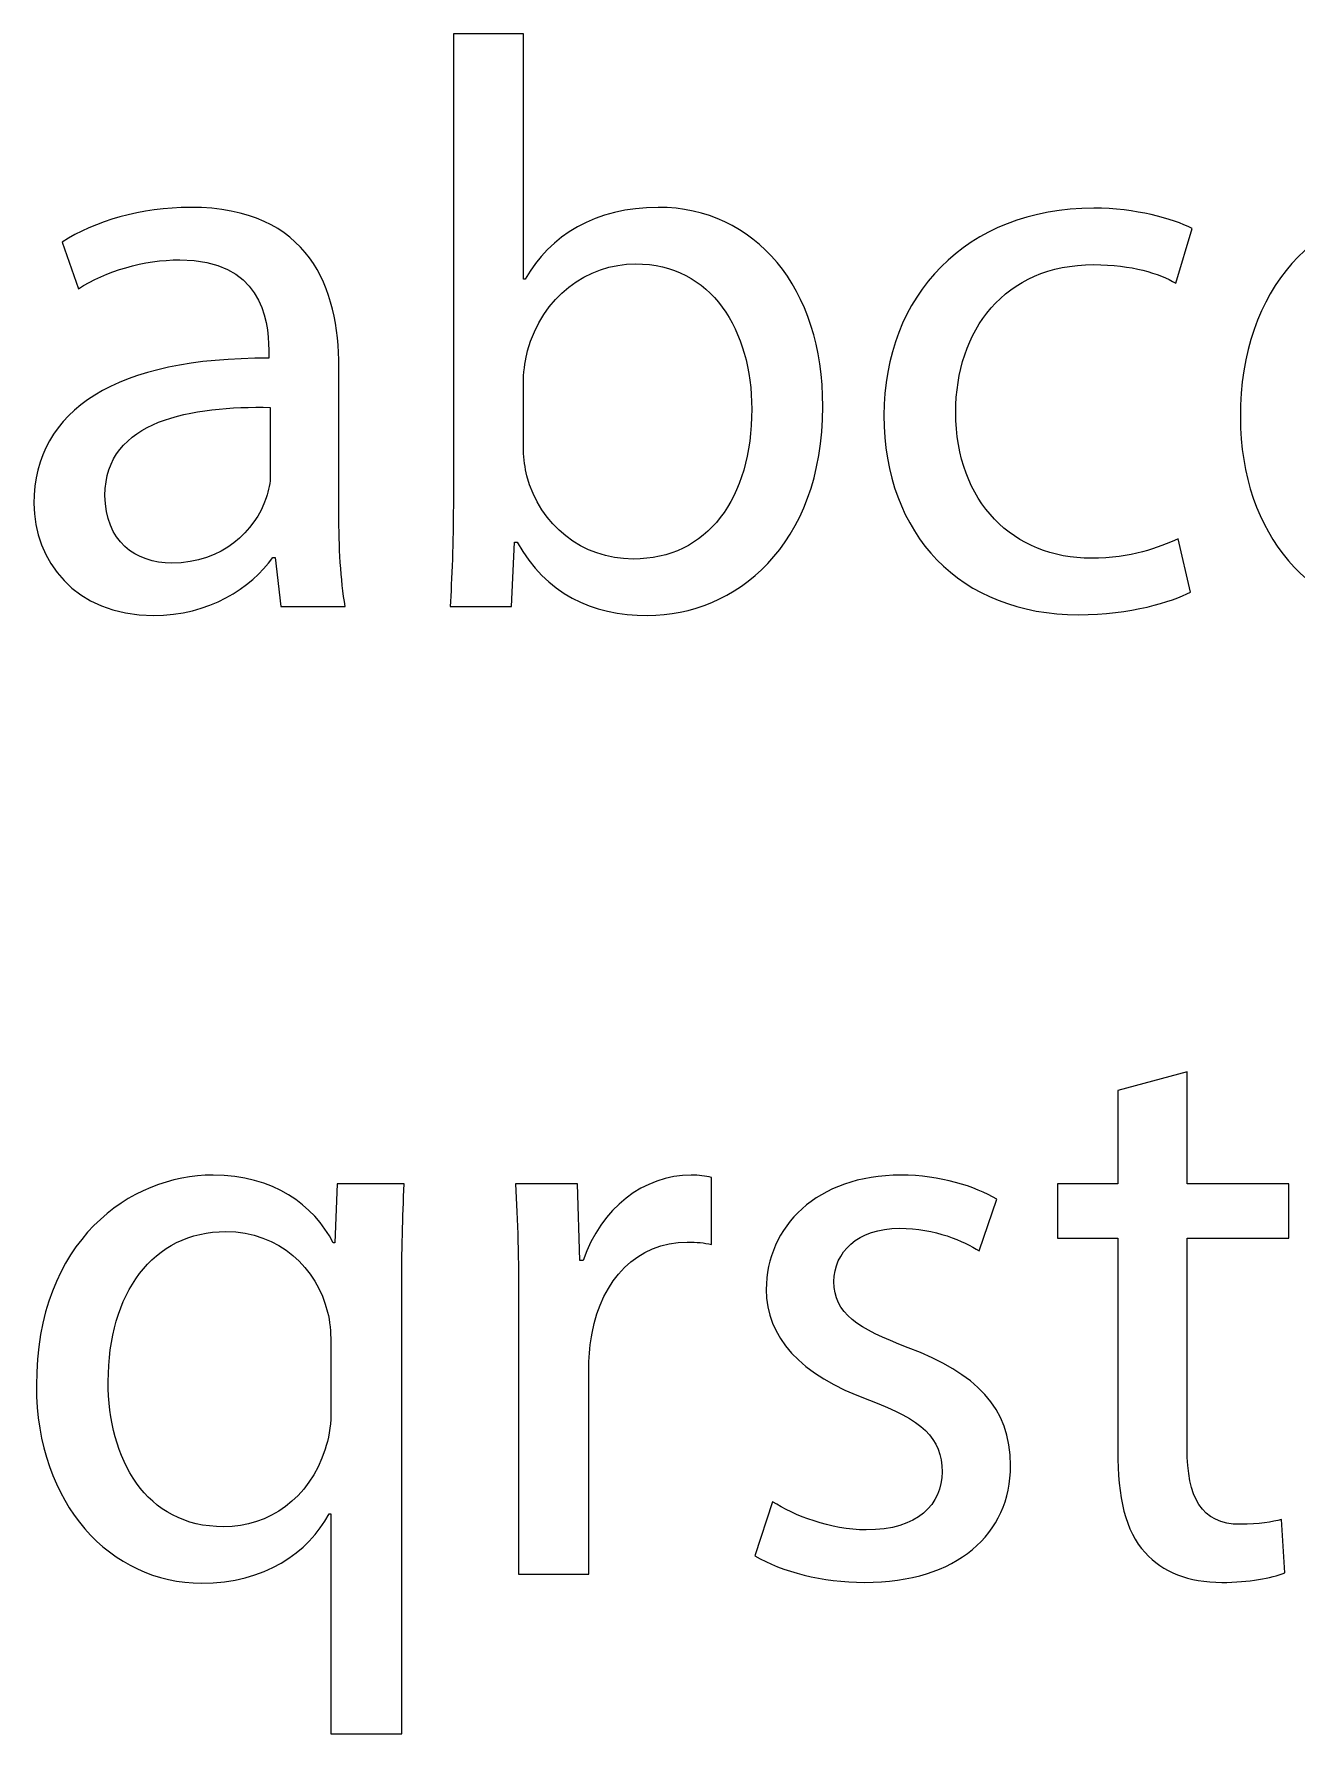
# Model space of a CAD drawing. Header units: millimetres. Extents: x 0 to 125, y 0 to 142.
# Drawn here: x 1.7 to 27.26, y 107.28 to 141.68 of the extents above; entities that cross this region are included whole.
import ezdxf

# ---------------------------------------------------------------- set-up
doc = ezdxf.new("R2010")
doc.units = ezdxf.units.MM
doc.header["$MEASUREMENT"] = 0
doc.layers.add('Layer 1', color=7, linetype='Continuous')

msp = doc.modelspace()

# ---------------------------------------------------------------- linework, layer by layer
at = {"layer": 'Layer 1', "lineweight": 0}
for points, knots in [([(10.121, 130.094), (10.154, 130.633), (10.186, 131.432), (10.186, 132.134), (10.186, 132.134), (10.186, 141.682), (10.186, 141.682), (10.186, 141.682), (11.606, 141.682), (11.606, 141.682), (11.606, 141.682), (11.606, 136.72), (11.606, 136.72), (11.606, 136.72), (11.639, 136.72), (11.639, 136.72), (12.145, 137.602), (13.059, 138.173), (14.332, 138.173), (16.29, 138.173), (17.677, 136.541), (17.661, 134.142), (17.661, 131.318), (15.882, 129.915), (14.119, 129.915), (12.977, 129.915), (12.063, 130.355), (11.475, 131.4), (11.475, 131.4), (11.427, 131.4), (11.427, 131.4), (11.427, 131.4), (11.361, 130.094), (11.361, 130.094), (11.361, 130.094), (10.121, 130.094), (10.121, 130.094)], [0, 0, 0, 0, 1, 1, 1, 2, 2, 2, 3, 3, 3, 4, 4, 4, 5, 5, 5, 6, 6, 6, 7, 7, 7, 8, 8, 8, 9, 9, 9, 10, 10, 10, 11, 11, 11, 12, 12, 12, 12]), ([(33.506, 141.682), (33.506, 141.682), (33.506, 132.134), (33.506, 132.134), (33.506, 131.432), (33.523, 130.633), (33.572, 130.094), (33.572, 130.094), (32.282, 130.094), (32.282, 130.094), (32.282, 130.094), (32.217, 131.465), (32.217, 131.465), (32.217, 131.465), (32.185, 131.465), (32.185, 131.465), (31.744, 130.584), (30.781, 129.915), (29.492, 129.915), (27.582, 129.915), (26.113, 131.53), (26.113, 133.93), (26.097, 136.557), (27.729, 138.173), (29.655, 138.173), (30.863, 138.173), (31.679, 137.602), (32.038, 136.965), (32.038, 136.965), (32.07, 136.965), (32.07, 136.965), (32.07, 136.965), (32.07, 141.682), (32.07, 141.682), (32.07, 141.682), (33.506, 141.682), (33.506, 141.682)], [0, 0, 0, 0, 1, 1, 1, 2, 2, 2, 3, 3, 3, 4, 4, 4, 5, 5, 5, 6, 6, 6, 7, 7, 7, 8, 8, 8, 9, 9, 9, 10, 10, 10, 11, 11, 11, 12, 12, 12, 12]), ([(6.694, 130.094), (6.694, 130.094), (6.58, 131.09), (6.58, 131.09), (6.58, 131.09), (6.531, 131.09), (6.531, 131.09), (6.091, 130.47), (5.242, 129.915), (4.116, 129.915), (2.516, 129.915), (1.7, 131.041), (1.7, 132.183), (1.7, 134.093), (3.398, 135.137), (6.45, 135.121), (6.45, 135.121), (6.45, 135.284), (6.45, 135.284), (6.45, 135.937), (6.27, 137.112), (4.654, 137.112), (3.92, 137.112), (3.153, 136.884), (2.598, 136.525), (2.598, 136.525), (2.272, 137.471), (2.272, 137.471), (2.924, 137.895), (3.871, 138.173), (4.866, 138.173), (7.282, 138.173), (7.87, 136.525), (7.87, 134.941), (7.87, 134.941), (7.87, 131.987), (7.87, 131.987), (7.87, 131.302), (7.902, 130.633), (8, 130.094), (8, 130.094), (6.694, 130.094), (6.694, 130.094)], [0, 0, 0, 0, 1, 1, 1, 2, 2, 2, 3, 3, 3, 4, 4, 4, 5, 5, 5, 6, 6, 6, 7, 7, 7, 8, 8, 8, 9, 9, 9, 10, 10, 10, 11, 11, 11, 12, 12, 12, 13, 13, 13, 14, 14, 14, 14]), ([(25.102, 130.388), (24.727, 130.192), (23.894, 129.931), (22.834, 129.931), (20.451, 129.931), (18.9, 131.547), (18.9, 133.962), (18.9, 136.394), (20.565, 138.157), (23.144, 138.157), (23.992, 138.157), (24.743, 137.944), (25.135, 137.749), (25.135, 137.749), (24.808, 136.639), (24.808, 136.639), (24.466, 136.835), (23.927, 137.014), (23.144, 137.014), (21.332, 137.014), (20.353, 135.676), (20.353, 134.027), (20.353, 132.199), (21.528, 131.073), (23.095, 131.073), (23.911, 131.073), (24.449, 131.286), (24.857, 131.465), (24.857, 131.465), (25.102, 130.388), (25.102, 130.388)], [0, 0, 0, 0, 1, 1, 1, 2, 2, 2, 3, 3, 3, 4, 4, 4, 5, 5, 5, 6, 6, 6, 7, 7, 7, 8, 8, 8, 9, 9, 9, 10, 10, 10, 10]), ([(11.606, 133.26), (11.606, 133.081), (11.639, 132.901), (11.671, 132.738), (11.949, 131.743), (12.781, 131.057), (13.826, 131.057), (15.327, 131.057), (16.225, 132.281), (16.225, 134.093), (16.225, 135.676), (15.409, 137.03), (13.875, 137.03), (12.895, 137.03), (11.981, 136.361), (11.688, 135.268), (11.655, 135.105), (11.606, 134.909), (11.606, 134.68), (11.606, 134.68), (11.606, 133.26), (11.606, 133.26)], [0, 0, 0, 0, 1, 1, 1, 2, 2, 2, 3, 3, 3, 4, 4, 4, 5, 5, 5, 6, 6, 6, 7, 7, 7, 7]), ([(6.482, 134.125), (4.915, 134.158), (3.137, 133.881), (3.137, 132.346), (3.137, 131.416), (3.757, 130.975), (4.491, 130.975), (5.519, 130.975), (6.172, 131.628), (6.401, 132.297), (6.45, 132.444), (6.482, 132.608), (6.482, 132.754), (6.482, 132.754), (6.482, 134.125), (6.482, 134.125)], [0, 0, 0, 0, 1, 1, 1, 2, 2, 2, 3, 3, 3, 4, 4, 4, 5, 5, 5, 5]), ([(25.036, 120.679), (25.036, 120.679), (25.036, 118.41), (25.036, 118.41), (25.036, 118.41), (27.093, 118.41), (27.093, 118.41), (27.093, 118.41), (27.093, 117.317), (27.093, 117.317), (27.093, 117.317), (25.036, 117.317), (25.036, 117.317), (25.036, 117.317), (25.036, 113.057), (25.036, 113.057), (25.036, 112.078), (25.314, 111.523), (26.114, 111.523), (26.489, 111.523), (26.766, 111.572), (26.946, 111.621), (26.946, 111.621), (27.011, 110.544), (27.011, 110.544), (26.734, 110.43), (26.293, 110.348), (25.738, 110.348), (25.069, 110.348), (24.53, 110.56), (24.188, 110.952), (23.78, 111.376), (23.633, 112.078), (23.633, 113.008), (23.633, 113.008), (23.633, 117.317), (23.633, 117.317), (23.633, 117.317), (22.409, 117.317), (22.409, 117.317), (22.409, 117.317), (22.409, 118.41), (22.409, 118.41), (22.409, 118.41), (23.633, 118.41), (23.633, 118.41), (23.633, 118.41), (23.633, 120.304), (23.633, 120.304), (23.633, 120.304), (25.036, 120.679), (25.036, 120.679)], [0, 0, 0, 0, 1, 1, 1, 2, 2, 2, 3, 3, 3, 4, 4, 4, 5, 5, 5, 6, 6, 6, 7, 7, 7, 8, 8, 8, 9, 9, 9, 10, 10, 10, 11, 11, 11, 12, 12, 12, 13, 13, 13, 14, 14, 14, 15, 15, 15, 16, 16, 16, 17, 17, 17, 17]), ([(7.706, 111.735), (7.706, 111.735), (7.674, 111.735), (7.674, 111.735), (7.249, 110.952), (6.368, 110.332), (5.095, 110.332), (3.251, 110.332), (1.749, 111.931), (1.749, 114.33), (1.749, 117.284), (3.659, 118.59), (5.323, 118.59), (6.548, 118.59), (7.364, 117.986), (7.755, 117.219), (7.755, 117.219), (7.788, 117.219), (7.788, 117.219), (7.788, 117.219), (7.837, 118.41), (7.837, 118.41), (7.837, 118.41), (9.191, 118.41), (9.191, 118.41), (9.159, 117.741), (9.142, 117.056), (9.142, 116.24), (9.142, 116.24), (9.142, 107.28), (9.142, 107.28), (9.142, 107.28), (7.706, 107.28), (7.706, 107.28), (7.706, 107.28), (7.706, 111.735), (7.706, 111.735)], [0, 0, 0, 0, 1, 1, 1, 2, 2, 2, 3, 3, 3, 4, 4, 4, 5, 5, 5, 6, 6, 6, 7, 7, 7, 8, 8, 8, 9, 9, 9, 10, 10, 10, 11, 11, 11, 12, 12, 12, 12]), ([(11.508, 115.946), (11.508, 116.876), (11.492, 117.676), (11.443, 118.41), (11.443, 118.41), (12.699, 118.41), (12.699, 118.41), (12.699, 118.41), (12.748, 116.86), (12.748, 116.86), (12.748, 116.86), (12.814, 116.86), (12.814, 116.86), (13.173, 117.921), (14.038, 118.59), (15.001, 118.59), (15.164, 118.59), (15.278, 118.574), (15.409, 118.541), (15.409, 118.541), (15.409, 117.186), (15.409, 117.186), (15.262, 117.219), (15.115, 117.235), (14.919, 117.235), (13.907, 117.235), (13.189, 116.468), (12.993, 115.391), (12.96, 115.195), (12.928, 114.967), (12.928, 114.722), (12.928, 114.722), (12.928, 110.511), (12.928, 110.511), (12.928, 110.511), (11.508, 110.511), (11.508, 110.511), (11.508, 110.511), (11.508, 115.946), (11.508, 115.946)], [0, 0, 0, 0, 1, 1, 1, 2, 2, 2, 3, 3, 3, 4, 4, 4, 5, 5, 5, 6, 6, 6, 7, 7, 7, 8, 8, 8, 9, 9, 9, 10, 10, 10, 11, 11, 11, 12, 12, 12, 13, 13, 13, 13]), ([(16.648, 111.98), (17.073, 111.703), (17.823, 111.409), (18.541, 111.409), (19.586, 111.409), (20.076, 111.931), (20.076, 112.584), (20.076, 113.269), (19.668, 113.645), (18.607, 114.037), (17.187, 114.543), (16.518, 115.326), (16.518, 116.272), (16.518, 117.545), (17.546, 118.59), (19.243, 118.59), (20.043, 118.59), (20.745, 118.361), (21.185, 118.1), (21.185, 118.1), (20.826, 117.056), (20.826, 117.056), (20.516, 117.252), (19.945, 117.513), (19.211, 117.513), (18.362, 117.513), (17.889, 117.023), (17.889, 116.436), (17.889, 115.783), (18.362, 115.489), (19.39, 115.097), (20.761, 114.575), (21.463, 113.89), (21.463, 112.715), (21.463, 111.327), (20.386, 110.348), (18.509, 110.348), (17.644, 110.348), (16.844, 110.56), (16.289, 110.887), (16.289, 110.887), (16.648, 111.98), (16.648, 111.98)], [0, 0, 0, 0, 1, 1, 1, 2, 2, 2, 3, 3, 3, 4, 4, 4, 5, 5, 5, 6, 6, 6, 7, 7, 7, 8, 8, 8, 9, 9, 9, 10, 10, 10, 11, 11, 11, 12, 12, 12, 13, 13, 13, 14, 14, 14, 14]), ([(7.706, 115.212), (7.706, 115.408), (7.69, 115.636), (7.641, 115.815), (7.429, 116.697), (6.662, 117.448), (5.585, 117.448), (4.099, 117.448), (3.202, 116.191), (3.202, 114.412), (3.202, 112.845), (3.953, 111.474), (5.536, 111.474), (6.466, 111.474), (7.266, 112.045), (7.592, 113.041), (7.657, 113.237), (7.706, 113.514), (7.706, 113.726), (7.706, 113.726), (7.706, 115.212), (7.706, 115.212)], [0, 0, 0, 0, 1, 1, 1, 2, 2, 2, 3, 3, 3, 4, 4, 4, 5, 5, 5, 6, 6, 6, 7, 7, 7, 7])]:
    msp.add_open_spline(points, degree=3, knots=knots, dxfattribs=at)

doc.saveas('drawing.dxf')
